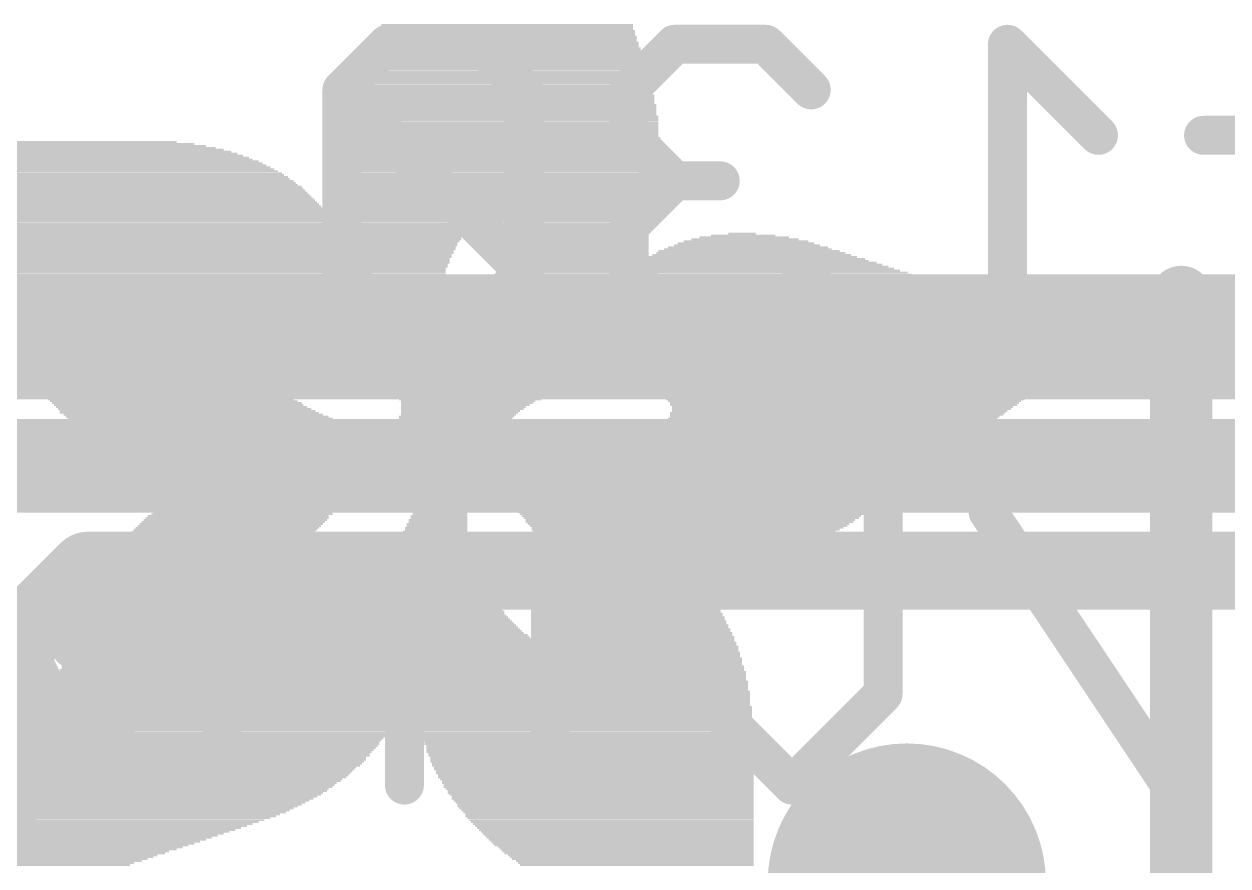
# Model space of a CAD drawing. Extents: x -0.1 to 25.5, y -0.1 to 17.9.
# Drawn here: x 11.476 to 15.397, y 10.976 to 13.719 of the extents above; entities that cross this region are included whole.
import ezdxf

# ---------------------------------------------------------------- set-up
doc = ezdxf.new("R2010")
doc.units = 0
for name, color, linetype in [('1', 12, 'CONTINUOUS'), ('16', 5, 'CONTINUOUS'), ('18', 110, 'CONTINUOUS'), ('21', 40, 'CONTINUOUS'), ('22', 6, 'CONTINUOUS')]:
    doc.layers.add(name, color=color, linetype=linetype)

# ---------------------------------------------------------------- blocks, each defined once
blk = doc.blocks.new('RECT')
blk.add_solid([(-0.5, -0.5), (0.5, -0.5), (-0.5, 0.5), (0.5, 0.5)])
blk = doc.blocks.new('ROUNDV')
at = {"const_width": 0.5}
blk.add_lwpolyline([(0, -0.25, 1), (0, 0.25, 1), (0, -0.25)], format="xyb", dxfattribs=at)

msp = doc.modelspace()

# ---------------------------------------------------------------- linework, layer by layer
at = {"layer": '1', "const_width": 0.3048}
msp.add_lwpolyline([(15.845, 12.28), (10.8822, 12.28)], dxfattribs=at)
at = {"layer": '16'}
for points, const_width in [([(21.248, 12.7), (6.35, 12.7)], 0.4064), ([(11.176, 11.43), (11.684, 11.938)], 0.254), ([(18.796, 11.938), (11.684, 11.938)], 0.254)]:
    msp.add_lwpolyline(points, dxfattribs=dict(at, const_width=const_width))
at = {"layer": '16', "const_width": 0.127}
for points in [[(11.684, 12.0015, 1), (11.684, 11.8745)], [(11.7289, 11.8931, 1), (11.6391, 11.9829)]]:
    msp.add_lwpolyline(points, format="xyb", dxfattribs=at)
at = {"layer": '21', "const_width": 0.2032}
msp.add_lwpolyline([(15.245, 10.03), (15.245, 12.83)], dxfattribs=at)
at = {"layer": '21', "const_width": 0.1016}
msp.add_lwpolyline([(15.2958, 12.83, 1), (15.1942, 12.83)], format="xyb", dxfattribs=at)
at = {"layer": '22', "const_width": 0.127}
for points in [[(12.6594, 13.6533), (12.5111, 13.505)], [(12.956, 13.6533), (12.6594, 13.6533)], [(13.1043, 13.505), (12.956, 13.6533)], [(13.5949, 13.6533), (13.4466, 13.505)], [(13.8915, 13.6533), (13.5949, 13.6533)], [(14.0398, 13.505), (13.8915, 13.6533)], [(14.9753, 13.3567), (14.6787, 13.6533)], [(14.6787, 13.6533), (14.6787, 12.7635)], [(12.5111, 13.505), (12.5111, 12.9118)], [(13.1043, 12.9118), (12.5111, 13.505)], [(13.1043, 12.9118), (13.1043, 13.505)], [(13.4466, 13.505), (13.4466, 13.3567)], [(13.4466, 13.3567), (13.5949, 13.2084)], [(15.9108, 13.3567), (15.3177, 13.3567)], [(13.5949, 13.2084), (13.4466, 13.0601)], [(13.5949, 13.2084), (13.7432, 13.2084)], [(13.4466, 13.0601), (13.4466, 12.9118)], [(12.5111, 12.9118), (12.6594, 12.7635)], [(12.956, 12.7635), (13.1043, 12.9118)], [(13.4466, 12.9118), (13.5949, 12.7635)], [(13.8915, 12.7635), (14.0398, 12.9118)], [(12.6594, 12.7635), (12.956, 12.7635)], [(13.5949, 12.7635), (13.8915, 12.7635)], [(14.9753, 12.7635), (14.3821, 12.7635)], [(15.9108, 12.7635), (15.3177, 12.7635)], [(13.1899, 12.2776), (13.1899, 12.1293)], [(13.6805, 11.5361), (13.6805, 12.1293)], [(14.2737, 12.1293), (14.2737, 11.5361)], [(15.2092, 11.2395), (14.616, 12.1293)], [(11.779, 11.8327), (11.6307, 11.8327)], [(11.6307, 11.8327), (11.6307, 11.6844)], [(11.779, 11.6844), (11.779, 11.8327)], [(12.2696, 11.8327), (12.1213, 11.6844)], [(12.7145, 11.8327), (12.2696, 11.8327)], [(12.7145, 11.2395), (12.7145, 11.8327)], [(13.3381, 11.8327), (13.1899, 11.8327)], [(13.1899, 11.8327), (13.1899, 11.2395)], [(11.6307, 11.6844), (11.779, 11.6844)], [(12.1213, 11.6844), (12.1213, 11.2395)], [(13.9771, 11.2395), (13.6805, 11.5361)], [(14.2737, 11.5361), (13.9771, 11.2395)], [(11.779, 11.3878), (11.6307, 11.3878)], [(11.6307, 11.3878), (11.6307, 11.2395)], [(11.779, 11.2395), (11.779, 11.3878)], [(11.6307, 11.2395), (11.779, 11.2395)], [(13.3381, 11.2395), (13.0416, 11.2395)]]:
    msp.add_lwpolyline(points, dxfattribs=at)
at = {"layer": '22', "const_width": 0.0635}
for points in [[(12.6594, 13.685, 1), (12.6594, 13.6215)], [(12.6818, 13.6308, 1), (12.6369, 13.6757)], [(12.9784, 13.6757, 1), (12.9335, 13.6308)], [(12.956, 13.6215, 1), (12.956, 13.685)], [(13.5949, 13.685, 1), (13.5949, 13.6215)], [(13.6174, 13.6308, 1), (13.5725, 13.6757)], [(13.9139, 13.6757, 1), (13.869, 13.6308)], [(13.8915, 13.6215, 1), (13.8915, 13.685)], [(14.7105, 13.6533, 1), (14.647, 13.6533)], [(14.7012, 13.6757, 1), (14.6563, 13.6308)], [(12.5428, 13.505, 1), (12.4793, 13.505)], [(12.5335, 13.5274, 1), (12.4886, 13.4825)], [(13.136, 13.505, 1), (13.0725, 13.505)], [(13.4784, 13.505, 1), (13.4149, 13.505)], [(12.4886, 13.5274, 1), (12.5335, 13.4825)], [(13.0818, 13.4825, 1), (13.1267, 13.5274)], [(13.4242, 13.5274, 1), (13.4691, 13.4825)], [(14.0173, 13.4825, 1), (14.0622, 13.5274)], [(13.4691, 13.3791, 1), (13.4242, 13.3342)], [(15.3177, 13.3884, 1), (15.3177, 13.3249)], [(13.4149, 13.3567, 1), (13.4784, 13.3567)], [(14.9529, 13.3342, 1), (14.9978, 13.3791)], [(13.5949, 13.2401, 1), (13.5949, 13.1766)], [(13.5725, 13.1859, 1), (13.6174, 13.2308)], [(13.6174, 13.1859, 1), (13.5725, 13.2308)], [(13.7432, 13.1766, 1), (13.7432, 13.2401)], [(13.4784, 13.0601, 1), (13.4149, 13.0601)], [(13.4242, 13.0825, 1), (13.4691, 13.0376)], [(12.5335, 12.9342, 1), (12.4886, 12.8893)], [(12.4793, 12.9118, 1), (12.5428, 12.9118)], [(13.0725, 12.9118, 1), (13.136, 12.9118)], [(13.1267, 12.8893, 1), (13.0818, 12.9342)], [(13.0818, 12.8893, 1), (13.1267, 12.9342)], [(13.4149, 12.9118, 1), (13.4784, 12.9118)], [(13.4691, 12.9342, 1), (13.4242, 12.8893)], [(14.0622, 12.8893, 1), (14.0173, 12.9342)], [(12.6594, 12.7953, 1), (12.6594, 12.7317)], [(12.956, 12.7317, 1), (12.956, 12.7953)], [(13.5949, 12.7953, 1), (13.5949, 12.7317)], [(13.8915, 12.7317, 1), (13.8915, 12.7953)], [(14.3821, 12.7953, 1), (14.3821, 12.7317)], [(14.9753, 12.7317, 1), (14.9753, 12.7953)], [(15.3177, 12.7953, 1), (15.3177, 12.7317)], [(12.6369, 12.741, 1), (12.6818, 12.786)], [(12.9335, 12.786, 1), (12.9784, 12.741)], [(13.5725, 12.741, 1), (13.6174, 12.786)], [(13.869, 12.786, 1), (13.9139, 12.741)], [(14.647, 12.7635, 1), (14.7105, 12.7635)], [(13.2216, 12.2776, 1), (13.1581, 12.2776)], [(13.1581, 12.1293, 1), (13.2216, 12.1293)], [(13.7122, 12.1293, 1), (13.6487, 12.1293)], [(14.3054, 12.1293, 1), (14.2419, 12.1293)], [(14.6424, 12.1469, 1), (14.5896, 12.1116)], [(11.6624, 11.8327, 1), (11.5989, 11.8327)], [(11.6307, 11.8644, 1), (11.6307, 11.8009)], [(11.8107, 11.8327, 1), (11.7472, 11.8327)], [(11.779, 11.8009, 1), (11.779, 11.8644)], [(12.2696, 11.8644, 1), (12.2696, 11.8009)], [(12.292, 11.8102, 1), (12.2471, 11.8551)], [(12.7462, 11.8327, 1), (12.6827, 11.8327)], [(12.7145, 11.8009, 1), (12.7145, 11.8644)], [(13.2216, 11.8327, 1), (13.1581, 11.8327)], [(13.1899, 11.8644, 1), (13.1899, 11.8009)], [(13.3381, 11.8009, 1), (13.3381, 11.8644)], [(11.6307, 11.7161, 1), (11.6307, 11.6526)], [(11.779, 11.6526, 1), (11.779, 11.7161)], [(12.153, 11.6844, 1), (12.0895, 11.6844)], [(12.0988, 11.7068, 1), (12.1437, 11.6619)], [(11.5989, 11.6844, 1), (11.6624, 11.6844)], [(11.7472, 11.6844, 1), (11.8107, 11.6844)], [(13.7029, 11.5585, 1), (13.658, 11.5136)], [(14.2961, 11.5136, 1), (14.2512, 11.5585)], [(13.6487, 11.5361, 1), (13.7122, 11.5361)], [(14.2419, 11.5361, 1), (14.3054, 11.5361)], [(11.6624, 11.3878, 1), (11.5989, 11.3878)], [(11.6307, 11.4195, 1), (11.6307, 11.356)], [(11.8107, 11.3878, 1), (11.7472, 11.3878)], [(11.779, 11.356, 1), (11.779, 11.4195)], [(11.6307, 11.2713, 1), (11.6307, 11.2078)], [(11.779, 11.2078, 1), (11.779, 11.2713)], [(13.0416, 11.2713, 1), (13.0416, 11.2078)], [(13.3381, 11.2078, 1), (13.3381, 11.2713)], [(13.9546, 11.262, 1), (13.9995, 11.217)], [(13.9546, 11.217, 1), (13.9995, 11.262)], [(11.5989, 11.2395, 1), (11.6624, 11.2395)], [(11.7472, 11.2395, 1), (11.8107, 11.2395)], [(12.0895, 11.2395, 1), (12.153, 11.2395)], [(12.6827, 11.2395, 1), (12.7462, 11.2395)], [(13.1581, 11.2395, 1), (13.2216, 11.2395)], [(15.1828, 11.2219, 1), (15.2356, 11.2571)]]:
    msp.add_lwpolyline(points, format="xyb", dxfattribs=at)

# ---------------------------------------------------------------- block references
at = {"layer": '18', "xscale": 0.9064, "yscale": 0.9064}
for p in [(11.176, 11.43), (11.176, 11.43), (14.351, 10.922), (14.351, 10.922)]:
    msp.add_blockref('ROUNDV', p, dxfattribs=at)
at = {"layer": '21'}
for p, xscale, yscale in [((13.0398, 13.6843), 0.8509, 0.0063), ((13.0429, 13.6906), 0.8446, 0.0064), ((13.0429, 13.7033), 0.8318, 0.0064), ((13.0461, 13.697), 0.8382, 0.0063), ((13.0461, 13.7096), 0.8255, 0.0063), ((13.0493, 13.716), 0.8191, 0.0064), ((13.0366, 13.6525), 0.8827, 0.0064), ((13.0366, 13.6462), 0.8827, 0.0063), ((13.0398, 13.6589), 0.8763, 0.0063), ((13.0397, 13.6715), 0.8636, 0.0063), ((13.0397, 13.6652), 0.8636, 0.0064), ((13.0429, 13.6779), 0.8572, 0.0064), ((13.0302, 13.6081), 0.9208, 0.0063), ((13.0334, 13.6208), 0.9144, 0.0063), ((13.0334, 13.6144), 0.9144, 0.0064), ((13.0334, 13.6334), 0.9017, 0.0063), ((13.0334, 13.6271), 0.9017, 0.0064), ((13.0366, 13.6398), 0.8953, 0.0064), ((13.0271, 13.57), 0.9525, 0.0063), ((13.027, 13.5827), 0.9398, 0.0063), ((13.0302, 13.5763), 0.9462, 0.0064), ((13.0302, 13.5953), 0.9334, 0.0063), ((13.0302, 13.589), 0.9334, 0.0064), ((13.0334, 13.6017), 0.9271, 0.0064), ((13.0239, 13.5446), 0.9715, 0.0063), ((13.0271, 13.5382), 0.9779, 0.0064), ((13.0271, 13.5319), 0.9779, 0.0063), ((13.027, 13.5572), 0.9652, 0.0063), ((13.027, 13.5509), 0.9652, 0.0064), ((13.0302, 13.5636), 0.9588, 0.0064), ((13.0206, 13.4938), 1.0033, 0.0063), ((13.0239, 13.4874), 1.0097, 0.0064), ((13.0239, 13.5128), 0.9969, 0.0064), ((13.0239, 13.5065), 0.9969, 0.0063), ((13.0239, 13.5001), 0.9969, 0.0064), ((13.0239, 13.5255), 0.9843, 0.0064), ((13.027, 13.5191), 0.9906, 0.0063), ((13.0206, 13.4557), 1.0287, 0.0063), ((13.0206, 13.4493), 1.0287, 0.0064), ((13.0207, 13.4747), 1.016, 0.0064), ((13.0207, 13.4684), 1.016, 0.0063), ((13.0207, 13.462), 1.016, 0.0064), ((13.0239, 13.4811), 1.0097, 0.0063), ((13.0175, 13.4112), 1.0478, 0.0064), ((13.0175, 13.4366), 1.035, 0.0064), ((13.0175, 13.4303), 1.035, 0.0063), ((13.0175, 13.4239), 1.035, 0.0064), ((13.0207, 13.4176), 1.0414, 0.0063), ((13.0206, 13.443), 1.0287, 0.0063), ((13.0144, 13.3795), 1.0541, 0.0063), ((13.0144, 13.3731), 1.0541, 0.0064), ((13.0175, 13.4049), 1.0478, 0.0063), ((13.0175, 13.3985), 1.0478, 0.0064), ((13.0175, 13.3922), 1.0478, 0.0063), ((13.0175, 13.3858), 1.0478, 0.0064), ((11.5761, 13.335), 0.7937, 0.0064), ((13.0143, 13.3477), 1.0668, 0.0064), ((13.0143, 13.3414), 1.0668, 0.0063), ((13.0143, 13.335), 1.0668, 0.0064), ((13.0144, 13.3668), 1.0541, 0.0063), ((13.0144, 13.3604), 1.0541, 0.0064), ((13.0144, 13.3541), 1.0541, 0.0063), ((11.6364, 13.2969), 1.0668, 0.0064), ((11.6459, 13.2906), 1.0858, 0.0063), ((11.63, 13.3033), 1.0414, 0.0063), ((11.6205, 13.3096), 1.0096, 0.0064), ((11.6142, 13.316), 0.9715, 0.0063), ((11.6047, 13.3223), 0.9271, 0.0064), ((11.592, 13.3287), 0.8763, 0.0063), ((13.0143, 13.3287), 1.0668, 0.0063), ((13.0143, 13.3223), 1.0668, 0.0064), ((13.0143, 13.316), 1.0668, 0.0063), ((13.0143, 13.3096), 1.0668, 0.0064), ((13.0143, 13.3033), 1.0668, 0.0063), ((13.0143, 13.2969), 1.0668, 0.0064), ((13.0143, 13.2906), 1.0668, 0.0063), ((11.6713, 13.2588), 1.1874, 0.0064), ((11.6776, 13.2525), 1.2001, 0.0063), ((11.6681, 13.2652), 1.1684, 0.0063), ((11.665, 13.2715), 1.1493, 0.0064), ((11.6555, 13.2779), 1.1303, 0.0063), ((11.6523, 13.2842), 1.1113, 0.0064), ((13.0143, 13.2842), 1.0668, 0.0064), ((13.0143, 13.2779), 1.0668, 0.0063), ((13.0143, 13.2715), 1.0668, 0.0064), ((13.0143, 13.2652), 1.0668, 0.0063), ((13.0112, 13.2588), 1.0605, 0.0064), ((13.0112, 13.2525), 1.0605, 0.0063), ((11.7031, 13.2144), 1.2763, 0.0063), ((11.6935, 13.2334), 1.2446, 0.0064), ((11.6967, 13.2271), 1.251, 0.0063), ((11.7031, 13.2207), 1.2637, 0.0064), ((11.6872, 13.2398), 1.2319, 0.0063), ((11.684, 13.2461), 1.2128, 0.0064), ((13.0112, 13.2461), 1.0605, 0.0064), ((13.0112, 13.2398), 1.0605, 0.0063), ((13.0112, 13.2334), 1.0605, 0.0064), ((13.0112, 13.2271), 1.0605, 0.0063), ((13.0112, 13.2207), 1.0605, 0.0064), ((13.0112, 13.2144), 1.0605, 0.0063), ((11.7157, 13.1953), 1.3017, 0.0064), ((11.7094, 13.208), 1.289, 0.0064), ((11.7126, 13.2017), 1.2954, 0.0063), ((11.7221, 13.189), 1.3144, 0.0063), ((11.7316, 13.1763), 1.3208, 0.0063), ((11.7285, 13.1826), 1.3145, 0.0064), ((13.0112, 13.208), 1.0605, 0.0064), ((13.0112, 13.2017), 1.0605, 0.0063), ((13.008, 13.1953), 1.0541, 0.0064), ((13.0112, 13.189), 1.0477, 0.0063), ((13.0112, 13.1826), 1.0477, 0.0064), ((13.0112, 13.1763), 1.0477, 0.0063), ((11.7348, 13.1699), 1.3272, 0.0064), ((11.738, 13.1636), 1.3335, 0.0063), ((11.7475, 13.1509), 1.3398, 0.0063), ((11.7444, 13.1572), 1.3335, 0.0064), ((11.7538, 13.1445), 1.3399, 0.0064), ((11.757, 13.1382), 1.3462, 0.0063), ((13.008, 13.1636), 1.0414, 0.0063), ((13.0112, 13.1699), 1.0477, 0.0064), ((13.008, 13.1382), 1.0287, 0.0063), ((13.0112, 13.1572), 1.0351, 0.0064), ((13.0112, 13.1509), 1.0351, 0.0063), ((13.0112, 13.1445), 1.0351, 0.0064), ((11.7634, 13.1318), 1.3462, 0.0064), ((11.7666, 13.1255), 1.3525, 0.0063), ((11.7729, 13.1191), 1.3526, 0.0064), ((11.776, 13.1128), 1.3589, 0.0063), ((11.7825, 13.1064), 1.3589, 0.0064), ((11.7856, 13.1001), 1.3526, 0.0063), ((13.0112, 13.1318), 1.0223, 0.0064), ((13.0112, 13.1255), 1.0223, 0.0063), ((13.0112, 13.1191), 1.0223, 0.0064), ((13.008, 13.1128), 1.016, 0.0063), ((13.0112, 13.1064), 1.0097, 0.0064), ((13.0112, 13.1001), 1.0097, 0.0063), ((11.7919, 13.0937), 1.3525, 0.0064), ((11.7952, 13.0874), 1.3589, 0.0063), ((11.8015, 13.081), 1.3589, 0.0064), ((11.8047, 13.0747), 1.3525, 0.0063), ((11.8079, 13.0683), 1.3589, 0.0064), ((11.8141, 13.062), 1.3589, 0.0063), ((11.8174, 13.0556), 1.3525, 0.0064), ((13.008, 13.0937), 1.0033, 0.0064), ((13.008, 13.0747), 0.9906, 0.0063), ((13.0112, 13.0874), 0.9969, 0.0063), ((13.0112, 13.081), 0.9969, 0.0064), ((12.7349, 13.0683), 0.4318, 0.0064), ((12.7286, 13.062), 0.4191, 0.0063), ((12.7286, 13.0556), 0.4064, 0.0064), ((13.2493, 13.0683), 0.508, 0.0064), ((13.2492, 13.062), 0.4953, 0.0063), ((13.2525, 13.0556), 0.4889, 0.0064), ((11.8237, 13.0493), 1.3526, 0.0063), ((11.8269, 13.0429), 1.3589, 0.0064), ((11.83, 13.0366), 1.3525, 0.0063), ((11.8364, 13.0302), 1.3526, 0.0064), ((11.8396, 13.0239), 1.3589, 0.0063), ((11.8428, 13.0175), 1.3525, 0.0064), ((12.7254, 13.0493), 0.4, 0.0063), ((12.7223, 13.0429), 0.3937, 0.0064), ((12.7222, 13.0366), 0.381, 0.0063), ((12.7191, 13.0302), 0.3747, 0.0064), ((12.7159, 13.0239), 0.3683, 0.0063), ((12.7191, 13.0175), 0.3619, 0.0064), ((13.2556, 13.0493), 0.4826, 0.0063), ((13.2557, 13.0429), 0.4699, 0.0064), ((13.2557, 13.0366), 0.4699, 0.0063), ((13.2556, 13.0302), 0.4572, 0.0064), ((13.2588, 13.0239), 0.4508, 0.0063), ((13.2557, 13.0175), 0.4445, 0.0064), ((13.8239, 13.0175), 0.3493, 0.0064), ((13.8208, 13.0239), 0.2921, 0.0063), ((13.8176, 13.0302), 0.2096, 0.0064), ((13.8145, 13.0366), 0.0889, 0.0063), ((11.8491, 13.0112), 1.3526, 0.0063), ((11.8555, 13.0048), 1.3525, 0.0064), ((11.8555, 12.9985), 1.3525, 0.0063), ((11.8618, 12.9921), 1.3526, 0.0064), ((11.8681, 12.9858), 1.3525, 0.0063), ((12.0364, 12.9794), 1.6764, 0.0064), ((12.7159, 13.0112), 0.3556, 0.0063), ((12.7127, 13.0048), 0.3492, 0.0064), ((12.7159, 12.9985), 0.3429, 0.0063), ((12.7127, 12.9921), 0.3366, 0.0064), ((12.7159, 12.9858), 0.3302, 0.0063), ((13.2557, 13.0112), 0.4445, 0.0063), ((13.2556, 13.0048), 0.4318, 0.0064), ((13.2556, 12.9985), 0.4318, 0.0063), ((13.2525, 12.9921), 0.4255, 0.0064), ((13.2525, 12.9858), 0.4127, 0.0063), ((13.2525, 12.9794), 0.4127, 0.0064), ((13.8367, 12.9794), 0.5905, 0.0064), ((13.8335, 12.9858), 0.5461, 0.0063), ((13.8335, 12.9921), 0.5207, 0.0064), ((13.8303, 12.9985), 0.4762, 0.0063), ((13.8272, 13.0048), 0.4445, 0.0064), ((13.8271, 13.0112), 0.4064, 0.0063), ((12.0364, 12.9731), 1.6764, 0.0063), ((12.0365, 12.9667), 1.6637, 0.0064), ((12.0396, 12.9604), 1.6574, 0.0063), ((12.0396, 12.954), 1.6446, 0.0064), ((12.0396, 12.9477), 1.6446, 0.0063), ((12.0427, 12.9413), 1.6383, 0.0064), ((13.2493, 12.9731), 0.4064, 0.0063), ((13.2461, 12.9667), 0.4, 0.0064), ((13.2461, 12.9604), 0.4, 0.0063), ((13.2461, 12.954), 0.3874, 0.0064), ((13.2429, 12.9477), 0.381, 0.0063), ((13.2398, 12.9413), 0.3747, 0.0064), ((13.8653, 12.9413), 0.7747, 0.0064), ((13.8589, 12.9477), 0.7366, 0.0063), ((13.8557, 12.954), 0.7176, 0.0064), ((13.8494, 12.9604), 0.6795, 0.0063), ((13.8462, 12.9667), 0.6477, 0.0064), ((13.843, 12.9731), 0.616, 0.0063), ((12.0428, 12.935), 1.6256, 0.0063), ((12.0428, 12.9286), 1.6256, 0.0064), ((12.0427, 12.9223), 1.6129, 0.0063), ((12.046, 12.9159), 1.6065, 0.0064), ((12.0491, 12.9096), 1.6002, 0.0063), ((12.0491, 12.9032), 1.6002, 0.0064), ((13.2366, 12.9286), 0.3683, 0.0064), ((13.2334, 12.9223), 0.362, 0.0063), ((13.2302, 12.9159), 0.3556, 0.0064), ((13.2302, 12.9096), 0.3556, 0.0063), ((13.2398, 12.935), 0.3747, 0.0063), ((13.2271, 12.9032), 0.3493, 0.0064), ((13.897, 12.9032), 0.9398, 0.0064), ((13.8938, 12.9096), 0.9208, 0.0063), ((13.8875, 12.9159), 0.8827, 0.0064), ((13.8811, 12.9223), 0.8572, 0.0063), ((13.8748, 12.9286), 0.8319, 0.0064), ((13.8716, 12.935), 0.8001, 0.0063), ((12.0492, 12.8969), 1.5875, 0.0063), ((12.0523, 12.8905), 1.5812, 0.0064), ((12.0555, 12.8841), 1.5748, 0.0063), ((12.0523, 12.8778), 1.5684, 0.0064), ((12.0555, 12.8715), 1.5621, 0.0063), ((12.0587, 12.8651), 1.5557, 0.0064), ((13.2207, 12.8905), 0.3366, 0.0064), ((13.2175, 12.8841), 0.3302, 0.0063), ((13.2175, 12.8778), 0.3302, 0.0064), ((13.2111, 12.8651), 0.3175, 0.0064), ((13.2239, 12.8969), 0.3429, 0.0063), ((13.2144, 12.8715), 0.3239, 0.0063), ((13.9351, 12.8651), 1.1049, 0.0064), ((13.9319, 12.8715), 1.0858, 0.0063), ((13.9223, 12.8778), 1.0541, 0.0064), ((13.9161, 12.8841), 1.0287, 0.0063), ((13.9129, 12.8905), 0.9969, 0.0064), ((13.9065, 12.8969), 0.9716, 0.0063), ((12.0618, 12.8588), 1.5494, 0.0063), ((12.0618, 12.8524), 1.5494, 0.0064), ((12.0618, 12.846), 1.5367, 0.0063), ((12.065, 12.8397), 1.5304, 0.0064), ((12.0682, 12.8334), 1.524, 0.0063), ((12.0682, 12.827), 1.524, 0.0064), ((12.0714, 12.8207), 1.5177, 0.0063), ((13.208, 12.8588), 0.3112, 0.0063), ((13.7922, 12.8524), 1.4796, 0.0064), ((13.8113, 12.8397), 1.5177, 0.0064), ((13.8303, 12.827), 1.5558, 0.0064), ((13.8398, 12.8207), 1.5748, 0.0063), ((13.7986, 12.846), 1.4923, 0.0063), ((13.8208, 12.8334), 1.5367, 0.0063), ((13.9414, 12.8588), 1.143, 0.0063), ((12.0746, 12.8143), 1.5113, 0.0064), ((12.0745, 12.8079), 1.4986, 0.0063), ((12.0745, 12.8016), 1.4986, 0.0064), ((12.0777, 12.7953), 1.4922, 0.0063), ((12.0808, 12.7889), 1.4859, 0.0064), ((12.0808, 12.7826), 1.4859, 0.0063), ((13.8557, 12.8079), 1.6192, 0.0063), ((13.8684, 12.8016), 1.6446, 0.0064), ((13.8875, 12.7889), 1.6827, 0.0064), ((13.8938, 12.7826), 1.6954, 0.0063), ((13.878, 12.7953), 1.6637, 0.0063), ((13.8525, 12.8143), 1.6002, 0.0064), ((12.0841, 12.7762), 1.4795, 0.0064), ((12.0872, 12.7698), 1.4732, 0.0063), ((12.0904, 12.7635), 1.4668, 0.0064), ((12.0904, 12.7572), 1.4668, 0.0063), ((12.0936, 12.7508), 1.4605, 0.0064), ((12.0968, 12.7445), 1.4541, 0.0063), ((13.916, 12.7572), 1.7526, 0.0063), ((13.9192, 12.7508), 1.759, 0.0064), ((13.9256, 12.7445), 1.7717, 0.0063), ((13.9097, 12.7635), 1.7399, 0.0064), ((13.9034, 12.7762), 1.7145, 0.0064), ((13.9097, 12.7698), 1.7272, 0.0063), ((12.0999, 12.7381), 1.4478, 0.0064), ((12.0999, 12.7317), 1.4478, 0.0063), ((12.1031, 12.7254), 1.4414, 0.0064), ((11.8396, 12.7191), 0.9017, 0.0063), ((11.8269, 12.7127), 0.8636, 0.0064), ((11.8174, 12.7064), 0.8445, 0.0063), ((12.573, 12.7191), 0.5016, 0.0063), ((12.5952, 12.7127), 0.4572, 0.0064), ((12.6111, 12.7064), 0.4254, 0.0063), ((13.9287, 12.7064), 1.8034, 0.0063), ((13.9256, 12.7381), 1.7843, 0.0064), ((13.9256, 12.7317), 1.7843, 0.0063), ((13.9319, 12.7191), 1.797, 0.0063), ((13.9319, 12.7127), 1.797, 0.0064), ((13.9288, 12.7254), 1.7907, 0.0064), ((11.8174, 12.7), 0.8319, 0.0064), ((11.8174, 12.6936), 0.8191, 0.0063), ((11.8142, 12.6873), 0.8128, 0.0064), ((11.8174, 12.681), 0.8065, 0.0063), ((11.8174, 12.6746), 0.7937, 0.0064), ((11.8205, 12.6683), 0.7874, 0.0063), ((12.6206, 12.7), 0.4064, 0.0064), ((12.6302, 12.6936), 0.3873, 0.0063), ((12.6365, 12.6873), 0.3746, 0.0064), ((12.646, 12.681), 0.3556, 0.0063), ((12.6524, 12.6746), 0.3429, 0.0064), ((12.6619, 12.6683), 0.3238, 0.0063), ((13.9287, 12.6683), 1.8288, 0.0063), ((13.9319, 12.681), 1.8224, 0.0063), ((13.9319, 12.6746), 1.8224, 0.0064), ((13.9288, 12.6936), 1.8161, 0.0063), ((13.9288, 12.6873), 1.8161, 0.0064), ((13.9319, 12.7), 1.8098, 0.0064), ((11.8205, 12.6619), 0.7874, 0.0064), ((11.8237, 12.6555), 0.781, 0.0063), ((11.8269, 12.6492), 0.7747, 0.0064), ((11.8333, 12.6429), 0.7747, 0.0063), ((11.8333, 12.6365), 0.7747, 0.0064), ((11.8364, 12.6302), 0.7684, 0.0063), ((11.8428, 12.6238), 0.7683, 0.0064), ((12.6651, 12.6619), 0.3175, 0.0064), ((12.6714, 12.6555), 0.3048, 0.0063), ((12.681, 12.6492), 0.2985, 0.0064), ((12.6873, 12.6429), 0.2858, 0.0063), ((12.6936, 12.6365), 0.2731, 0.0064), ((12.6969, 12.6302), 0.2667, 0.0063), ((12.7064, 12.6238), 0.2603, 0.0064), ((13.9192, 12.6302), 1.8478, 0.0063), ((13.9192, 12.6238), 1.8478, 0.0064), ((13.9223, 12.6429), 1.8415, 0.0063), ((13.9223, 12.6365), 1.8415, 0.0064), ((13.9256, 12.6555), 1.8351, 0.0063), ((13.9256, 12.6492), 1.8351, 0.0064), ((13.9287, 12.6619), 1.8288, 0.0064), ((11.8459, 12.6174), 0.762, 0.0063), ((11.8491, 12.6111), 0.7684, 0.0064), ((11.8555, 12.6048), 0.7683, 0.0063), ((11.8586, 12.5984), 0.762, 0.0064), ((11.8618, 12.5921), 0.7684, 0.0063), ((11.8681, 12.5857), 0.7683, 0.0064), ((12.7095, 12.6174), 0.254, 0.0063), ((12.7159, 12.6111), 0.2413, 0.0064), ((12.7191, 12.6048), 0.2349, 0.0063), ((12.7254, 12.5984), 0.235, 0.0064), ((12.7317, 12.5921), 0.2223, 0.0063), ((12.7381, 12.5857), 0.2222, 0.0064), ((13.9002, 12.5857), 1.8605, 0.0064), ((13.9033, 12.5921), 1.8542, 0.0063), ((13.9097, 12.6048), 1.8542, 0.0063), ((13.9097, 12.5984), 1.8542, 0.0064), ((13.916, 12.6174), 1.8542, 0.0063), ((13.916, 12.6111), 1.8542, 0.0064), ((11.8745, 12.5793), 0.7684, 0.0063), ((11.8777, 12.573), 0.762, 0.0064), ((11.8841, 12.5667), 0.7747, 0.0063), ((11.8872, 12.5603), 0.7684, 0.0064), ((11.8968, 12.554), 0.7747, 0.0063), ((11.9031, 12.5476), 0.7747, 0.0064), ((12.7413, 12.5793), 0.2159, 0.0063), ((12.7477, 12.573), 0.2159, 0.0064), ((12.7508, 12.5667), 0.2096, 0.0063), ((12.7572, 12.5603), 0.2095, 0.0064), ((12.7635, 12.554), 0.2096, 0.0063), ((12.7731, 12.5476), 0.2159, 0.0064), ((13.8653, 12.5476), 1.8669, 0.0064), ((13.8716, 12.554), 1.8669, 0.0063), ((13.8843, 12.5667), 1.8669, 0.0063), ((13.8811, 12.5603), 1.8606, 0.0064), ((13.8938, 12.5793), 1.8606, 0.0063), ((13.8938, 12.573), 1.8606, 0.0064), ((11.9063, 12.5412), 0.7811, 0.0063), ((11.9126, 12.5349), 0.781, 0.0064), ((11.919, 12.5286), 0.7811, 0.0063), ((11.9253, 12.5222), 0.781, 0.0064), ((11.9317, 12.5159), 0.7937, 0.0063), ((11.938, 12.5095), 0.7938, 0.0064), ((12.7857, 12.5412), 0.2286, 0.0063), ((12.9794, 12.5349), 0.616, 0.0064), ((12.9667, 12.5286), 0.5778, 0.0063), ((12.9572, 12.5222), 0.5461, 0.0064), ((12.9477, 12.5159), 0.5143, 0.0063), ((12.9413, 12.5095), 0.5016, 0.0064), ((13.1191, 12.5412), 0.4254, 0.0063), ((14.1256, 12.5412), 1.3335, 0.0063), ((14.1383, 12.5349), 1.2954, 0.0064), ((14.1447, 12.5286), 1.2573, 0.0063), ((14.1478, 12.5222), 1.2382, 0.0064), ((14.1542, 12.5159), 1.2129, 0.0063), ((14.151, 12.5095), 1.1938, 0.0064), ((11.9476, 12.5031), 0.8001, 0.0063), ((11.9539, 12.4968), 0.8001, 0.0064), ((11.9634, 12.4905), 0.8064, 0.0063), ((11.9729, 12.4841), 0.8128, 0.0064), ((11.9793, 12.4778), 0.8128, 0.0063), ((11.9888, 12.4714), 0.8192, 0.0064), ((12.9286, 12.4968), 0.4636, 0.0064), ((12.935, 12.5031), 0.4763, 0.0063), ((12.9191, 12.4841), 0.4318, 0.0064), ((12.9064, 12.4714), 0.4064, 0.0064), ((12.9223, 12.4905), 0.4381, 0.0063), ((12.9128, 12.4778), 0.4191, 0.0063), ((14.1509, 12.5031), 1.1811, 0.0063), ((14.151, 12.4968), 1.1684, 0.0064), ((14.1478, 12.4905), 1.1494, 0.0063), ((14.1478, 12.4841), 1.1366, 0.0064), ((14.1447, 12.4778), 1.1303, 0.0063), ((14.1415, 12.4714), 1.1113, 0.0064), ((11.9984, 12.465), 0.8255, 0.0063), ((12.0079, 12.4587), 0.8319, 0.0064), ((12.0142, 12.4524), 0.8446, 0.0063), ((12.0269, 12.446), 0.8446, 0.0064), ((12.0396, 12.4397), 0.8572, 0.0063), ((12.0491, 12.4333), 0.8636, 0.0064), ((12.8841, 12.4397), 0.3747, 0.0063), ((12.881, 12.4333), 0.3683, 0.0064), ((12.9032, 12.465), 0.4, 0.0063), ((12.8937, 12.4524), 0.381, 0.0063), ((12.8905, 12.446), 0.3746, 0.0064), ((12.8969, 12.4587), 0.3873, 0.0064), ((14.1097, 12.4333), 1.0732, 0.0064), ((14.1256, 12.4524), 1.0922, 0.0063), ((14.1224, 12.446), 1.0858, 0.0064), ((14.1161, 12.4397), 1.0731, 0.0063), ((14.1383, 12.465), 1.1049, 0.0063), ((14.1319, 12.4587), 1.0922, 0.0064), ((12.0618, 12.4269), 0.8763, 0.0063), ((12.0745, 12.4206), 0.889, 0.0064), ((12.0936, 12.4143), 0.9144, 0.0063), ((12.1126, 12.4079), 0.9398, 0.0064), ((12.3508, 12.4016), 1.4033, 0.0063), ((12.3539, 12.3952), 1.397, 0.0064), ((12.3603, 12.3889), 1.3843, 0.0063), ((12.8492, 12.4079), 0.4064, 0.0064), ((12.862, 12.4143), 0.3937, 0.0063), ((12.8715, 12.4206), 0.3747, 0.0064), ((12.8778, 12.4269), 0.3746, 0.0063), ((14.0558, 12.3889), 1.0541, 0.0063), ((14.0653, 12.3952), 1.0605, 0.0064), ((14.0747, 12.4016), 1.0541, 0.0063), ((14.0812, 12.4079), 1.0541, 0.0064), ((14.0907, 12.4143), 1.0605, 0.0063), ((14.097, 12.4206), 1.0604, 0.0064), ((14.1034, 12.4269), 1.0731, 0.0063), ((12.3635, 12.3825), 1.3779, 0.0064), ((12.3666, 12.3762), 1.3716, 0.0063), ((12.373, 12.3698), 1.3716, 0.0064), ((12.3794, 12.3635), 1.3589, 0.0063), ((12.3857, 12.3571), 1.3589, 0.0064), ((12.3952, 12.3508), 1.3526, 0.0063), ((13.9923, 12.3508), 1.0795, 0.0063), ((14.0049, 12.3571), 1.0668, 0.0064), ((14.0145, 12.3635), 1.0605, 0.0063), ((14.0272, 12.3698), 1.0605, 0.0064), ((14.0366, 12.3762), 1.0541, 0.0063), ((14.0462, 12.3825), 1.0604, 0.0064), ((12.4047, 12.3444), 1.3589, 0.0064), ((12.4143, 12.3381), 1.3525, 0.0063), ((12.4269, 12.3317), 1.3653, 0.0064), ((12.4397, 12.3254), 1.3653, 0.0063), ((12.4619, 12.319), 1.3843, 0.0064), ((12.4873, 12.3127), 1.4224, 0.0063), ((13.8811, 12.3127), 1.2002, 0.0063), ((13.9097, 12.319), 1.1557, 0.0064), ((13.9319, 12.3254), 1.124, 0.0063), ((13.9478, 12.3317), 1.1176, 0.0064), ((13.9637, 12.3381), 1.0985, 0.0063), ((13.9764, 12.3444), 1.0859, 0.0064), ((13.1318, 12.3063), 2.6734, 0.0064), ((13.1318, 12.3), 2.6606, 0.0063), ((13.1349, 12.2936), 2.6289, 0.0064), ((13.1382, 12.2873), 2.6099, 0.0063), ((13.1382, 12.2809), 2.5845, 0.0064), ((13.1445, 12.2746), 2.559, 0.0063), ((13.1509, 12.2682), 2.5337, 0.0064), ((13.154, 12.2619), 2.5019, 0.0063), ((13.1636, 12.2555), 2.4701, 0.0064), ((13.1795, 12.2492), 2.4257, 0.0063), ((12.4047, 12.2365), 0.5207, 0.0063), ((13.2747, 12.2428), 2.2098, 0.0064), ((13.5446, 12.2365), 1.6573, 0.0063), ((12.3, 12.1984), 0.5525, 0.0063), ((12.3127, 12.2047), 0.5525, 0.0064), ((12.3285, 12.2111), 0.5334, 0.0063), ((12.3476, 12.2174), 0.5334, 0.0064), ((12.3603, 12.2238), 0.5207, 0.0063), ((12.3825, 12.2301), 0.5144, 0.0064), ((13.5478, 12.2301), 1.6383, 0.0064), ((13.5446, 12.2238), 1.6193, 0.0063), ((13.5382, 12.2111), 1.5938, 0.0063), ((13.5446, 12.2174), 1.6065, 0.0064), ((13.5382, 12.2047), 1.5812, 0.0064), ((13.5319, 12.1984), 1.5685, 0.0063), ((12.2238, 12.1539), 0.5779, 0.0064), ((12.2301, 12.1603), 0.5778, 0.0063), ((12.2428, 12.1666), 0.5778, 0.0064), ((12.2523, 12.173), 0.5715, 0.0063), ((12.2619, 12.1793), 0.5651, 0.0064), ((12.2746, 12.1857), 0.5651, 0.0063), ((12.2841, 12.192), 0.5588, 0.0064), ((12.8524, 12.192), 0.2096, 0.0064), ((12.846, 12.1857), 0.1969, 0.0063), ((12.8397, 12.173), 0.1842, 0.0063), ((12.8397, 12.1666), 0.1842, 0.0064), ((12.8365, 12.1603), 0.1778, 0.0063), ((12.8365, 12.1539), 0.1778, 0.0064), ((12.846, 12.1793), 0.1841, 0.0064), ((13.6525, 12.192), 1.3144, 0.0064), ((13.6589, 12.1857), 1.2891, 0.0063), ((13.6589, 12.1793), 1.2637, 0.0064), ((13.6589, 12.173), 1.2509, 0.0063), ((13.6621, 12.1666), 1.2319, 0.0064), ((13.6589, 12.1603), 1.2129, 0.0063), ((13.6589, 12.1539), 1.2001, 0.0064), ((12.173, 12.1158), 0.5905, 0.0064), ((12.1857, 12.1222), 0.5905, 0.0063), ((12.1888, 12.1285), 0.5842, 0.0064), ((12.1984, 12.1349), 0.5905, 0.0063), ((12.2079, 12.1412), 0.5842, 0.0064), ((12.2142, 12.1476), 0.5842, 0.0063), ((12.827, 12.1158), 0.1842, 0.0064), ((12.8302, 12.1412), 0.1778, 0.0064), ((12.8302, 12.1349), 0.1778, 0.0063), ((12.8302, 12.1285), 0.1778, 0.0064), ((12.8302, 12.1222), 0.1778, 0.0063), ((12.8334, 12.1476), 0.1715, 0.0063), ((13.6589, 12.1476), 1.1875, 0.0063), ((13.6557, 12.1412), 1.1684, 0.0064), ((13.6557, 12.1349), 1.1557, 0.0063), ((13.6525, 12.1285), 1.1366, 0.0064), ((13.6525, 12.1222), 1.124, 0.0063), ((13.6494, 12.1158), 1.1049, 0.0064), ((12.138, 12.0777), 0.5969, 0.0064), ((12.1444, 12.0841), 0.5969, 0.0063), ((12.1508, 12.0904), 0.5969, 0.0064), ((12.157, 12.0968), 0.5969, 0.0063), ((12.1635, 12.1031), 0.5969, 0.0064), ((12.1698, 12.1095), 0.5969, 0.0063), ((12.8175, 12.0777), 0.2032, 0.0064), ((12.8207, 12.0904), 0.1969, 0.0064), ((12.8207, 12.0841), 0.1969, 0.0063), ((12.8239, 12.1031), 0.1905, 0.0064), ((12.8239, 12.0968), 0.1905, 0.0063), ((12.827, 12.1095), 0.1842, 0.0063), ((13.6493, 12.1095), 1.0922, 0.0063), ((13.643, 12.0968), 1.0668, 0.0063), ((13.6462, 12.1031), 1.0731, 0.0064), ((13.6398, 12.0904), 1.0478, 0.0064), ((13.6398, 12.0841), 1.035, 0.0063), ((13.6366, 12.0777), 1.016, 0.0064), ((12.1031, 12.0396), 0.6032, 0.0064), ((12.1095, 12.046), 0.6033, 0.0063), ((12.1158, 12.0523), 0.6032, 0.0064), ((12.1189, 12.0587), 0.5969, 0.0063), ((12.1254, 12.065), 0.5969, 0.0064), ((12.1317, 12.0714), 0.5969, 0.0063), ((12.8079, 12.0396), 0.2349, 0.0064), ((12.8111, 12.046), 0.2286, 0.0063), ((12.8112, 12.0587), 0.2159, 0.0063), ((12.8112, 12.0523), 0.2159, 0.0064), ((12.8143, 12.065), 0.2096, 0.0064), ((12.8175, 12.0714), 0.2032, 0.0063), ((13.6303, 12.0714), 1.0033, 0.0063), ((13.6271, 12.065), 0.9842, 0.0064), ((13.6239, 12.0587), 0.9652, 0.0063), ((13.6208, 12.0523), 0.9589, 0.0064), ((13.6144, 12.046), 0.9334, 0.0063), ((13.6081, 12.0396), 0.9207, 0.0064), ((12.0745, 12.0015), 0.6096, 0.0064), ((12.0809, 12.0079), 0.6096, 0.0063), ((12.0872, 12.0206), 0.6096, 0.0063), ((12.0841, 12.0142), 0.6033, 0.0064), ((12.0936, 12.0269), 0.6096, 0.0064), ((12.0968, 12.0333), 0.6033, 0.0063), ((12.7985, 12.0015), 0.2667, 0.0064), ((12.8016, 12.0142), 0.2604, 0.0064), ((12.8016, 12.0079), 0.2604, 0.0063), ((12.8048, 12.0206), 0.254, 0.0063), ((12.8048, 12.0269), 0.2413, 0.0064), ((12.8079, 12.0333), 0.2349, 0.0063), ((13.3255, 12.0333), 0.3429, 0.0063), ((13.3319, 12.0269), 0.3429, 0.0064), ((13.3382, 12.0206), 0.3556, 0.0063), ((13.3477, 12.0142), 0.362, 0.0064), ((13.3509, 12.0079), 0.3683, 0.0063), ((13.3604, 12.0015), 0.3746, 0.0064), ((13.7858, 12.0333), 0.5397, 0.0063), ((13.7858, 12.0269), 0.5143, 0.0064), ((13.7827, 12.0206), 0.4826, 0.0063), ((13.7858, 12.0142), 0.4509, 0.0064), ((13.7858, 12.0079), 0.4127, 0.0063), ((13.7858, 12.0015), 0.3747, 0.0064), ((12.0523, 11.9698), 0.616, 0.0063), ((12.0523, 11.9634), 0.616, 0.0064), ((12.0587, 11.9761), 0.6159, 0.0064), ((12.065, 11.9888), 0.616, 0.0064), ((12.0618, 11.9825), 0.6096, 0.0063), ((12.0714, 11.9952), 0.6159, 0.0063), ((12.7889, 11.9698), 0.3112, 0.0063), ((12.7889, 11.9634), 0.3112, 0.0064), ((12.7921, 11.9761), 0.3048, 0.0064), ((12.7921, 11.9825), 0.2921, 0.0063), ((12.7953, 11.9888), 0.2857, 0.0064), ((12.7984, 11.9952), 0.2794, 0.0063), ((13.3636, 11.9952), 0.381, 0.0063), ((13.3731, 11.9888), 0.3874, 0.0064), ((13.3763, 11.9825), 0.3937, 0.0063), ((13.3826, 11.9761), 0.3937, 0.0064), ((13.389, 11.9698), 0.4064, 0.0063), ((13.3953, 11.9634), 0.4064, 0.0064), ((13.7858, 11.9952), 0.3365, 0.0063), ((13.7827, 11.9888), 0.2921, 0.0064), ((13.7795, 11.9825), 0.235, 0.0063), ((13.7795, 11.9761), 0.1588, 0.0064), ((12.0269, 11.919), 0.6286, 0.0063), ((12.0333, 11.9253), 0.6287, 0.0064), ((12.0365, 11.938), 0.6223, 0.0064), ((12.0365, 11.9317), 0.6223, 0.0063), ((12.0427, 11.9507), 0.6223, 0.0064), ((12.0427, 11.9444), 0.6223, 0.0063), ((12.046, 11.9571), 0.6159, 0.0063), ((12.7762, 11.919), 0.3874, 0.0063), ((12.7762, 11.9253), 0.3746, 0.0064), ((12.7794, 11.9317), 0.3683, 0.0063), ((12.7794, 11.938), 0.3556, 0.0064), ((12.7826, 11.9444), 0.3493, 0.0063), ((12.7857, 11.9571), 0.3302, 0.0063), ((12.7857, 11.9507), 0.3302, 0.0064), ((13.4017, 11.9571), 0.4191, 0.0063), ((13.4081, 11.9507), 0.4191, 0.0064), ((13.4112, 11.9444), 0.4254, 0.0063), ((13.4144, 11.938), 0.4318, 0.0064), ((13.4239, 11.9317), 0.4382, 0.0063), ((13.4271, 11.9253), 0.4445, 0.0064), ((13.4303, 11.919), 0.4509, 0.0063), ((12.0174, 11.8809), 0.6477, 0.0063), ((12.0206, 11.8936), 0.6413, 0.0063), ((12.0206, 11.8872), 0.6413, 0.0064), ((12.0237, 11.9063), 0.635, 0.0063), ((12.0237, 11.8999), 0.635, 0.0064), ((12.0269, 11.9126), 0.6286, 0.0064), ((12.7603, 11.8809), 0.4572, 0.0063), ((12.7604, 11.8872), 0.4445, 0.0064), ((12.7667, 11.8936), 0.4318, 0.0063), ((12.7667, 11.8999), 0.4191, 0.0064), ((12.7698, 11.9063), 0.4127, 0.0063), ((12.7731, 11.9126), 0.3937, 0.0064), ((13.4366, 11.9126), 0.4508, 0.0064), ((13.4398, 11.9063), 0.4572, 0.0063), ((13.443, 11.8999), 0.4635, 0.0064), ((13.4493, 11.8936), 0.4636, 0.0063), ((13.4525, 11.8872), 0.4699, 0.0064), ((13.4525, 11.8809), 0.4699, 0.0063), ((12.0142, 11.8428), 0.6794, 0.0063), ((12.011, 11.8618), 0.6604, 0.0064), ((12.0142, 11.8555), 0.6668, 0.0063), ((12.0174, 11.8491), 0.6731, 0.0064), ((12.0142, 11.8745), 0.654, 0.0064), ((12.0142, 11.8681), 0.654, 0.0063), ((12.735, 11.8428), 0.5461, 0.0063), ((12.7413, 11.8491), 0.5334, 0.0064), ((12.7445, 11.8555), 0.5143, 0.0063), ((12.7477, 11.8618), 0.4953, 0.0064), ((12.754, 11.8681), 0.4826, 0.0063), ((12.754, 11.8745), 0.4699, 0.0064), ((13.4557, 11.8745), 0.4763, 0.0064), ((13.462, 11.8681), 0.4762, 0.0063), ((13.4652, 11.8618), 0.4826, 0.0064), ((13.4684, 11.8555), 0.4889, 0.0063), ((13.4684, 11.8491), 0.4889, 0.0064), ((13.4716, 11.8428), 0.4953, 0.0063), ((12.3476, 11.8047), 1.3843, 0.0063), ((12.3444, 11.8174), 1.3652, 0.0063), ((12.3476, 11.811), 1.3716, 0.0064), ((12.0237, 11.83), 0.7112, 0.0063), ((12.3444, 11.8237), 1.3526, 0.0064), ((12.0206, 11.8364), 0.6921, 0.0064), ((12.7191, 11.83), 0.6033, 0.0063), ((12.7286, 11.8364), 0.5715, 0.0064), ((13.4779, 11.8364), 0.4953, 0.0064), ((13.4811, 11.83), 0.5017, 0.0063), ((13.4811, 11.8237), 0.5017, 0.0064), ((13.4842, 11.8174), 0.508, 0.0063), ((13.4842, 11.811), 0.508, 0.0064), ((13.4874, 11.8047), 0.5144, 0.0063), ((12.3539, 11.7729), 1.4224, 0.0064), ((12.3571, 11.7666), 1.4288, 0.0063), ((12.3508, 11.7856), 1.4033, 0.0064), ((12.354, 11.7793), 1.4097, 0.0063), ((12.3476, 11.7983), 1.3843, 0.0064), ((12.3508, 11.7919), 1.3907, 0.0063), ((13.4906, 11.7983), 0.5207, 0.0064), ((13.4906, 11.7919), 0.5207, 0.0063), ((13.4938, 11.7856), 0.5271, 0.0064), ((13.4938, 11.7793), 0.5271, 0.0063), ((13.4969, 11.7729), 0.5334, 0.0064), ((13.4969, 11.7666), 0.5334, 0.0063), ((12.3666, 11.7348), 1.4732, 0.0064), ((12.373, 11.7285), 1.4859, 0.0063), ((12.3762, 11.7221), 1.4923, 0.0064), ((12.3635, 11.7475), 1.4541, 0.0064), ((12.3666, 11.7412), 1.4605, 0.0063), ((12.3635, 11.7538), 1.4415, 0.0063), ((12.3603, 11.7602), 1.4351, 0.0064), ((13.5001, 11.7221), 0.5778, 0.0064), ((13.5001, 11.7348), 0.5652, 0.0064), ((13.5001, 11.7285), 0.5652, 0.0063), ((13.5001, 11.7475), 0.5524, 0.0064), ((13.5001, 11.7412), 0.5524, 0.0063), ((13.497, 11.7538), 0.5461, 0.0063), ((13.5001, 11.7602), 0.5398, 0.0064), ((12.7095, 11.6904), 2.1844, 0.0063), ((12.7095, 11.684), 2.1844, 0.0064), ((12.3889, 11.7094), 1.5303, 0.0064), ((12.7096, 11.7031), 2.1717, 0.0063), ((12.7096, 11.6967), 2.1717, 0.0064), ((12.3825, 11.7157), 1.505, 0.0063), ((13.4906, 11.7094), 0.5969, 0.0064), ((13.4969, 11.7157), 0.5842, 0.0063), ((12.1793, 11.6523), 1.1494, 0.0063), ((12.1793, 11.6459), 1.1494, 0.0064), ((12.7096, 11.6713), 2.1971, 0.0064), ((12.7096, 11.665), 2.1971, 0.0063), ((12.7096, 11.6586), 2.1971, 0.0064), ((12.7095, 11.6776), 2.1844, 0.0063), ((13.2873, 11.6523), 1.0541, 0.0063), ((13.2873, 11.6459), 1.0541, 0.0064), ((12.1666, 11.6142), 1.1494, 0.0063), ((12.1666, 11.6078), 1.1494, 0.0064), ((12.173, 11.6332), 1.1493, 0.0064), ((12.173, 11.6269), 1.1493, 0.0063), ((12.1698, 11.6205), 1.143, 0.0064), ((12.1761, 11.6395), 1.143, 0.0063), ((13.2873, 11.6395), 1.0541, 0.0063), ((13.2873, 11.6332), 1.0541, 0.0064), ((13.2906, 11.6269), 1.0605, 0.0063), ((13.2906, 11.6205), 1.0605, 0.0064), ((13.2906, 11.6142), 1.0605, 0.0063), ((13.2937, 11.6078), 1.0668, 0.0064), ((12.1539, 11.5761), 1.1494, 0.0063), ((12.1539, 11.5697), 1.1494, 0.0064), ((12.1603, 11.5951), 1.1493, 0.0064), ((12.1603, 11.5888), 1.1493, 0.0063), ((12.1603, 11.5824), 1.1493, 0.0064), ((12.1666, 11.6014), 1.1494, 0.0063), ((13.2906, 11.5888), 1.0731, 0.0063), ((13.2906, 11.5824), 1.0731, 0.0064), ((13.2938, 11.5761), 1.0795, 0.0063), ((13.2938, 11.5697), 1.0795, 0.0064), ((13.2937, 11.6014), 1.0668, 0.0063), ((13.2937, 11.5951), 1.0668, 0.0064), ((12.1444, 11.538), 1.1557, 0.0063), ((12.1412, 11.5316), 1.1494, 0.0064), ((12.1508, 11.557), 1.1557, 0.0064), ((12.1476, 11.5507), 1.1493, 0.0063), ((12.1476, 11.5443), 1.1493, 0.0064), ((12.1539, 11.5633), 1.1494, 0.0063), ((13.2938, 11.5633), 1.0795, 0.0063), ((13.2938, 11.557), 1.0795, 0.0064), ((13.2938, 11.5507), 1.0795, 0.0063), ((13.2969, 11.5443), 1.0858, 0.0064), ((13.2969, 11.538), 1.0858, 0.0063), ((13.2969, 11.5316), 1.0858, 0.0064), ((12.1285, 11.4999), 1.1494, 0.0063), ((12.1285, 11.4935), 1.1494, 0.0064), ((12.1285, 11.4871), 1.1494, 0.0063), ((12.138, 11.5189), 1.1557, 0.0064), ((12.1349, 11.5126), 1.1493, 0.0063), ((12.1349, 11.5062), 1.1493, 0.0064), ((12.1412, 11.5252), 1.1494, 0.0063), ((13.2969, 11.5252), 1.0858, 0.0063), ((13.2969, 11.5189), 1.0858, 0.0064), ((13.2969, 11.5126), 1.0858, 0.0063), ((13.2969, 11.5062), 1.0858, 0.0064), ((13.2969, 11.4999), 1.0858, 0.0063), ((13.3033, 11.4935), 1.0859, 0.0064), ((13.3033, 11.4871), 1.0859, 0.0063), ((12.1158, 11.4618), 1.1494, 0.0063), ((12.1126, 11.4554), 1.143, 0.0064), ((12.1126, 11.449), 1.143, 0.0063), ((12.1222, 11.4808), 1.1493, 0.0064), ((12.1222, 11.4745), 1.1493, 0.0063), ((12.119, 11.4681), 1.143, 0.0064), ((13.3033, 11.4808), 1.0859, 0.0064), ((13.3033, 11.4745), 1.0859, 0.0063), ((13.3033, 11.4681), 1.0859, 0.0064), ((13.3033, 11.4618), 1.0859, 0.0063), ((13.3033, 11.4554), 1.0859, 0.0064), ((13.3033, 11.449), 1.0859, 0.0063), ((12.0968, 11.4237), 1.1367, 0.0063), ((12.0968, 11.4173), 1.1367, 0.0064), ((12.0936, 11.4109), 1.1303, 0.0063), ((12.1063, 11.4427), 1.143, 0.0064), ((12.1031, 11.4364), 1.1366, 0.0063), ((12.1031, 11.43), 1.1366, 0.0064), ((13.3033, 11.4427), 1.0859, 0.0064), ((13.3064, 11.4364), 1.0795, 0.0063), ((13.3064, 11.43), 1.0795, 0.0064), ((13.3096, 11.4237), 1.0858, 0.0063), ((13.3096, 11.4173), 1.0858, 0.0064), ((13.3128, 11.4109), 1.0795, 0.0063), ((12.0777, 11.3856), 1.124, 0.0063), ((12.0745, 11.3792), 1.1176, 0.0064), ((12.0745, 11.3728), 1.1176, 0.0063), ((12.0873, 11.4046), 1.1303, 0.0064), ((12.0873, 11.3983), 1.1303, 0.0063), ((12.0841, 11.3919), 1.1239, 0.0064), ((13.3128, 11.4046), 1.0795, 0.0064), ((13.3128, 11.3983), 1.0795, 0.0063), ((13.3128, 11.3919), 1.0795, 0.0064), ((13.3128, 11.3856), 1.0795, 0.0063), ((13.316, 11.3792), 1.0731, 0.0064), ((13.316, 11.3728), 1.0731, 0.0063), ((12.0555, 11.3475), 1.1049, 0.0063), ((12.0523, 11.3411), 1.0986, 0.0064), ((12.0523, 11.3347), 1.0986, 0.0063), ((12.0618, 11.3538), 1.1049, 0.0064), ((12.0682, 11.3665), 1.1176, 0.0064), ((12.065, 11.3602), 1.1112, 0.0063), ((13.3191, 11.3665), 1.0668, 0.0064), ((13.3191, 11.3602), 1.0668, 0.0063), ((13.3191, 11.3538), 1.0668, 0.0064), ((13.3191, 11.3475), 1.0668, 0.0063), ((13.3223, 11.3411), 1.0604, 0.0064), ((13.3223, 11.3347), 1.0604, 0.0063), ((12.0301, 11.303), 1.0795, 0.0064), ((12.0237, 11.2967), 1.0668, 0.0063), ((12.0333, 11.3094), 1.0859, 0.0063), ((12.0428, 11.3221), 1.0922, 0.0063), ((12.0396, 11.3157), 1.0858, 0.0064), ((12.046, 11.3284), 1.0859, 0.0064), ((13.3255, 11.3284), 1.0541, 0.0064), ((13.3255, 11.3221), 1.0541, 0.0063), ((13.3255, 11.3157), 1.0541, 0.0064), ((13.3287, 11.3094), 1.0477, 0.0063), ((13.3287, 11.303), 1.0477, 0.0064), ((13.3318, 11.2967), 1.0414, 0.0063), ((12.0046, 11.2713), 1.0541, 0.0063), ((12.0015, 11.2649), 1.0478, 0.0064), ((11.9952, 11.2586), 1.0351, 0.0063), ((11.992, 11.2522), 1.0287, 0.0064), ((12.0142, 11.284), 1.0604, 0.0063), ((12.0111, 11.2776), 1.0541, 0.0064), ((12.0206, 11.2903), 1.0605, 0.0064), ((13.3318, 11.2903), 1.0414, 0.0064), ((13.335, 11.284), 1.035, 0.0063), ((13.335, 11.2776), 1.035, 0.0064), ((13.3382, 11.2713), 1.0287, 0.0063), ((13.3382, 11.2649), 1.0287, 0.0064), ((13.3414, 11.2586), 1.0223, 0.0063), ((13.3445, 11.2522), 1.016, 0.0064), ((11.9729, 11.2332), 1.016, 0.0063), ((11.9665, 11.2268), 1.0033, 0.0064), ((11.9634, 11.2205), 0.997, 0.0063), ((11.9571, 11.2141), 0.9843, 0.0064), ((11.9825, 11.2459), 1.0223, 0.0063), ((11.9793, 11.2395), 1.016, 0.0064), ((13.3445, 11.2459), 1.016, 0.0063), ((13.3477, 11.2395), 1.0096, 0.0064), ((13.3477, 11.2332), 1.0096, 0.0063), ((13.3509, 11.2268), 1.0033, 0.0064), ((13.3541, 11.2205), 0.9969, 0.0063), ((13.3541, 11.2141), 0.9969, 0.0064), ((11.9284, 11.1887), 0.9525, 0.0064), ((11.9221, 11.1824), 0.9398, 0.0063), ((11.9158, 11.176), 0.9271, 0.0064), ((11.9507, 11.2078), 0.9842, 0.0063), ((11.938, 11.1951), 0.9588, 0.0063), ((11.9444, 11.2014), 0.9715, 0.0064), ((13.3572, 11.2078), 0.9906, 0.0063), ((13.3604, 11.2014), 0.9842, 0.0064), ((13.3604, 11.1951), 0.9842, 0.0063), ((13.3636, 11.1887), 0.9779, 0.0064), ((13.3668, 11.1824), 0.9715, 0.0063), ((13.3699, 11.176), 0.9652, 0.0064), ((11.884, 11.1506), 0.889, 0.0064), ((11.8745, 11.1443), 0.87, 0.0063), ((11.8681, 11.1379), 0.8573, 0.0064), ((11.9063, 11.1697), 0.9207, 0.0063), ((11.8999, 11.1633), 0.908, 0.0064), ((11.8936, 11.157), 0.8953, 0.0063), ((13.3699, 11.1697), 0.9652, 0.0063), ((13.3731, 11.1633), 0.9588, 0.0064), ((13.3763, 11.157), 0.9525, 0.0063), ((13.3795, 11.1506), 0.9461, 0.0064), ((13.3826, 11.1443), 0.9398, 0.0063), ((13.3826, 11.1379), 0.9398, 0.0064), ((11.8237, 11.1125), 0.7938, 0.0064), ((11.8141, 11.1062), 0.7747, 0.0063), ((11.8047, 11.0998), 0.7557, 0.0064), ((11.8555, 11.1316), 0.8445, 0.0063), ((11.846, 11.1252), 0.8255, 0.0064), ((11.8364, 11.1189), 0.8064, 0.0063), ((13.3858, 11.1316), 0.9334, 0.0063), ((13.389, 11.1252), 0.9271, 0.0064), ((13.3922, 11.1189), 0.9207, 0.0063), ((13.3953, 11.1125), 0.9144, 0.0064), ((13.3985, 11.1062), 0.908, 0.0063), ((13.4017, 11.0998), 0.9017, 0.0064), ((11.7412, 11.0617), 0.6541, 0.0064), ((11.7316, 11.0554), 0.635, 0.0063), ((11.7919, 11.0935), 0.7429, 0.0063), ((11.7729, 11.0808), 0.7048, 0.0063), ((11.7634, 11.0744), 0.6858, 0.0064), ((11.7538, 11.0681), 0.6667, 0.0063), ((11.7825, 11.0871), 0.7239, 0.0064), ((13.4049, 11.0935), 0.8953, 0.0063), ((13.408, 11.0871), 0.889, 0.0064), ((13.4112, 11.0808), 0.8826, 0.0063), ((13.4144, 11.0744), 0.8763, 0.0064), ((13.4176, 11.0681), 0.8699, 0.0063), ((13.4207, 11.0617), 0.8636, 0.0064), ((13.4239, 11.0554), 0.8572, 0.0063), ((11.7221, 11.049), 0.616, 0.0064), ((11.7126, 11.0427), 0.5969, 0.0063), ((11.7031, 11.0363), 0.5779, 0.0064), ((11.6935, 11.03), 0.5588, 0.0063), ((11.6808, 11.0236), 0.5334, 0.0064), ((11.6745, 11.0173), 0.5207, 0.0063), ((13.4271, 11.049), 0.8509, 0.0064), ((13.4303, 11.0427), 0.8445, 0.0063), ((13.4366, 11.0363), 0.8318, 0.0064), ((13.4398, 11.03), 0.8255, 0.0063), ((13.443, 11.0236), 0.8191, 0.0064), ((13.4461, 11.0173), 0.8128, 0.0063), ((11.6618, 11.0109), 0.4953, 0.0064), ((11.6554, 11.0046), 0.4826, 0.0063), ((11.6459, 10.9982), 0.4636, 0.0064), ((11.6395, 10.9919), 0.4381, 0.0063), ((11.6269, 10.9855), 0.4127, 0.0064), ((11.6237, 10.9792), 0.3937, 0.0063), ((13.4525, 11.0109), 0.8001, 0.0064), ((13.4557, 11.0046), 0.7937, 0.0063), ((13.4588, 10.9982), 0.7874, 0.0064), ((13.4652, 10.9919), 0.7747, 0.0063), ((13.4684, 10.9855), 0.7683, 0.0064), ((13.4715, 10.9792), 0.762, 0.0063)]:
    msp.add_blockref('RECT', p, dxfattribs=dict(at, xscale=xscale, yscale=yscale))

doc.saveas('drawing.dxf')
